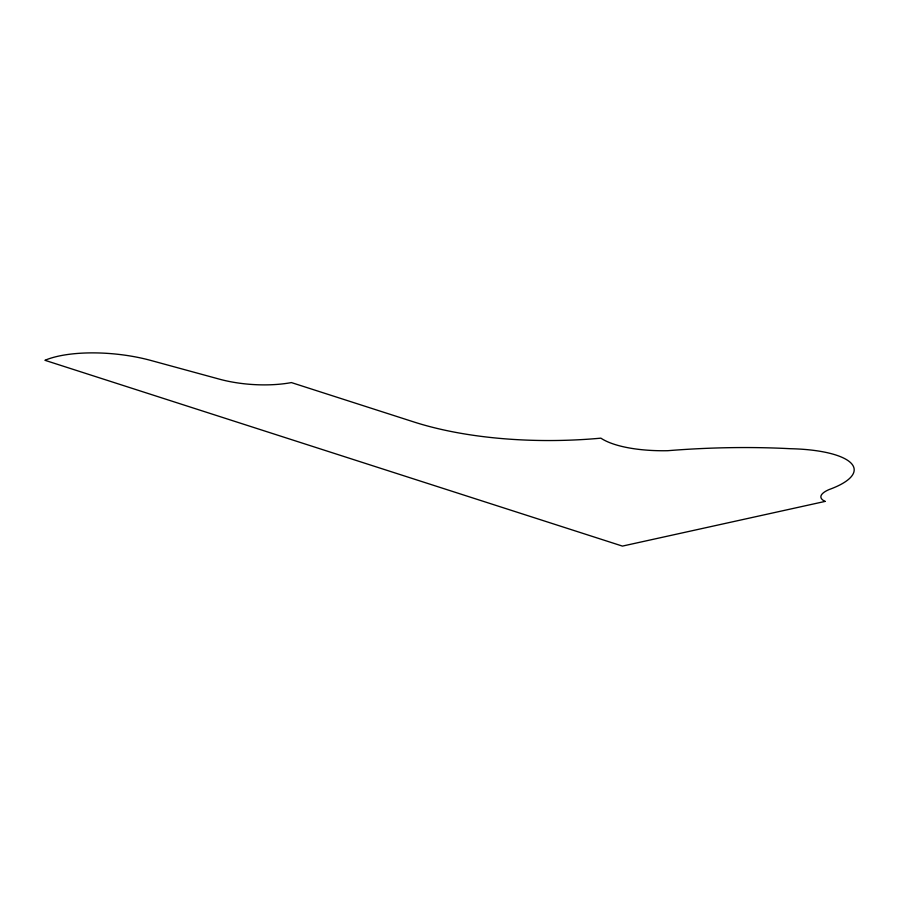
<?xml version="1.0" encoding="UTF-8"?>
<svg xmlns="http://www.w3.org/2000/svg" width="899" height="899" viewBox="0 0 899 899"><rect width="100%" height="100%" fill="white"/><g stroke="black" fill="none" stroke-linecap="round" stroke-linejoin="round"><path stroke-width="1.35" d="M825.125 501.406L622.434 546.098L44.95 360.297A81.719 28.127 5.6 0 1 150.785 360.432L220.558 379.468A69.549 26.082 3.9 0 0 291.411 382.581L413.787 421.934A221.188 85.259 -1.4 0 0 600.88 438.161A81.348 27.554 -3 0 0 667.755 450.702A259.766 70.077 -2.7 0 1 790.524 448.713A86.765 25.835 -3.8 0 1 829.069 489.573A38.5 10.698 -4.7 0 0 825.125 501.406"/></g></svg>
